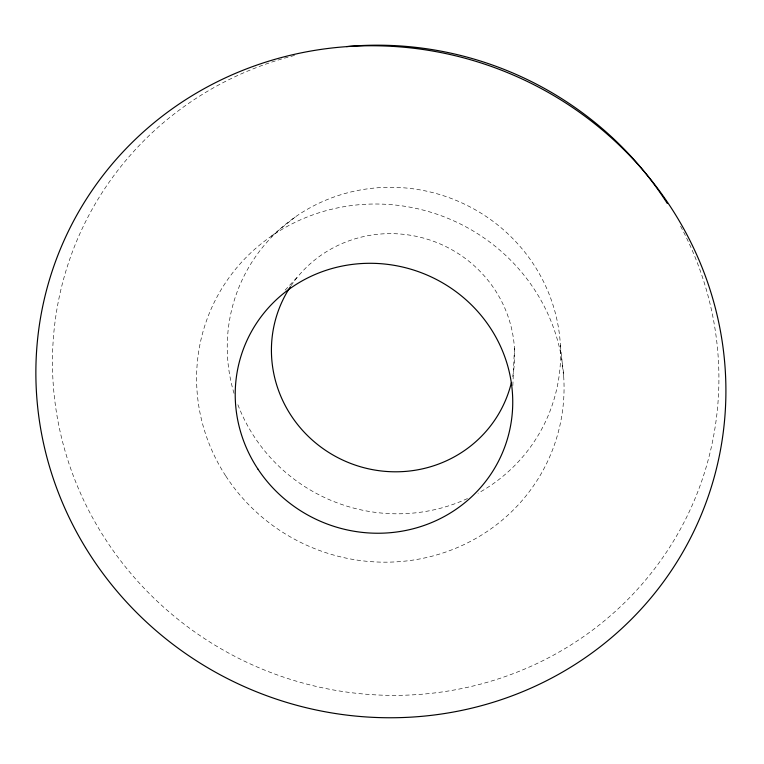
<?xml version="1.0" encoding="UTF-8"?>
<svg xmlns="http://www.w3.org/2000/svg" width="764" height="764" viewBox="0 0 764 764"><rect width="100%" height="100%" fill="white"/><g stroke="black" fill="none" stroke-linecap="round" stroke-linejoin="round"><path stroke-width="0.57" stroke-dasharray="3.82 2.86" d="M512.835 385.677L514.43 348.097M285.096 290.158L298.734 275.556M271.325 236.2L295.735 216.623M560.413 345.443L563.822 378.447M291.065 285.698A122.144 118.544 22.7 0 1 439.271 243.563A122.144 118.544 22.7 0 1 512.138 379.278M234.042 393.403A167.421 162.522 22.7 0 1 334.069 196.978A167.421 162.522 22.7 0 1 544.188 282.966A167.421 162.522 22.7 0 1 477.997 493.238M467.492 498.548A167.421 162.522 22.7 0 1 236.993 402.303M680.581 226.173A334.928 323.334 22.7 0 1 519.978 670.993A334.928 323.334 22.7 0 1 72.122 472.591A334.928 323.334 22.7 0 1 294.971 55.342M225.857 476.125A184.716 178.088 22.7 0 0 543.729 469.106A184.716 178.088 22.7 0 0 371.39 204.055A184.716 178.088 22.7 0 0 225.857 476.125"/><path stroke-width="1.15" d="M346.503 46.585A334.928 323.334 22.7 0 1 667.335 203.501M511.345 382.754A122.144 118.544 22.7 0 1 345.653 461.38A122.144 118.544 22.7 0 1 290.425 286.662M258.022 469.211A139.554 134.158 22.7 0 0 497.966 462.239A139.554 134.158 22.7 0 0 365.937 263.351A139.554 134.158 22.7 0 0 258.022 469.211M85.472 547.549A346.904 334.059 22.7 0 0 682.959 551.952A346.904 334.059 22.7 0 0 374.226 45.764A346.904 334.059 22.7 0 0 85.472 547.549"/></g></svg>
